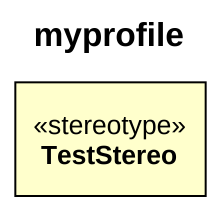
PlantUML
@startuml
title myprofile
hide circle
hide empty members
class TestStereo <<stereotype>>
@enduml
